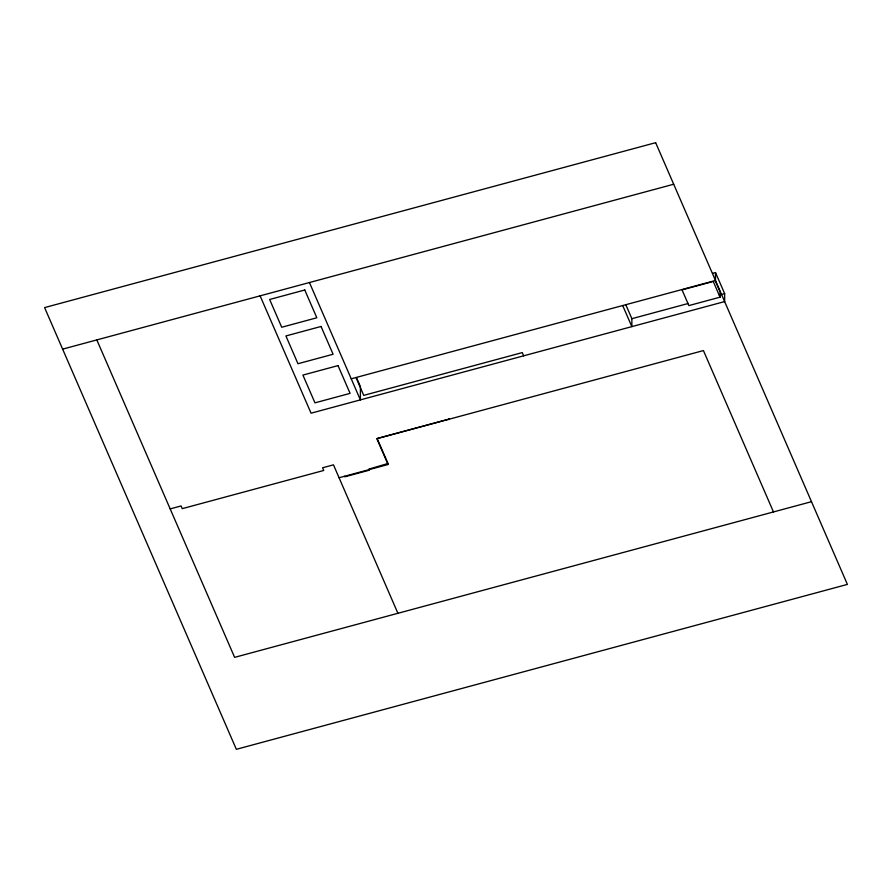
<?xml version="1.0" encoding="UTF-8"?>
<svg xmlns="http://www.w3.org/2000/svg" width="892" height="892" viewBox="0 0 892 892"><rect width="100%" height="100%" fill="white"/><g stroke="black" fill="none" stroke-linecap="round" stroke-linejoin="round"><path stroke-width="1.34" d="M377.305 438.44L449.01 419.095M344.513 476.272L344.747 476.819L369.243 470.207L368.775 469.125L387.819 463.55M448.899 418.827L449.01 419.53M625.95 305.053L631.87 318.689L631.848 326.628L622.694 305.543M712.819 273.298L715.507 272.573L715.484 280.501L351.225 378.81M720.067 297.17L713.254 281.471L682.046 289.889L688.858 305.588L720.067 297.17L720.089 291.874L715.373 281.013M715.507 272.573L724.661 293.646L724.627 301.585L311.052 413.197L260.107 295.843M62.641 349.14L673.694 184.231M631.87 318.689L688.345 303.447M719.275 295.096L724.661 293.646M170.182 508.897L181.065 505.965L182.236 508.652L323.751 470.463L322.581 467.776L333.463 464.832L397.91 613.295M339.072 477.744L388.053 464.52L376.848 438.708L703.431 350.578L773.476 511.941M811.486 501.683L234.618 657.359L96.827 339.919M523.671 355.819L522.266 352.596L363.746 395.368L355.997 377.517M356.655 377.974L360.424 386.66L360.379 399.884L309.435 282.541M377.193 438.619L388.165 463.896M655.653 142.687L44.6 307.595L236.347 749.313L847.4 584.405L655.653 142.687M304.774 290L269.652 299.478L281.705 327.252L316.827 317.775L304.774 290M321.042 326.472L285.919 335.95L297.973 363.724L333.095 354.247L321.042 326.472M338.035 365.608L302.912 375.086L314.965 402.85L350.088 393.372L338.035 365.608"/></g></svg>
